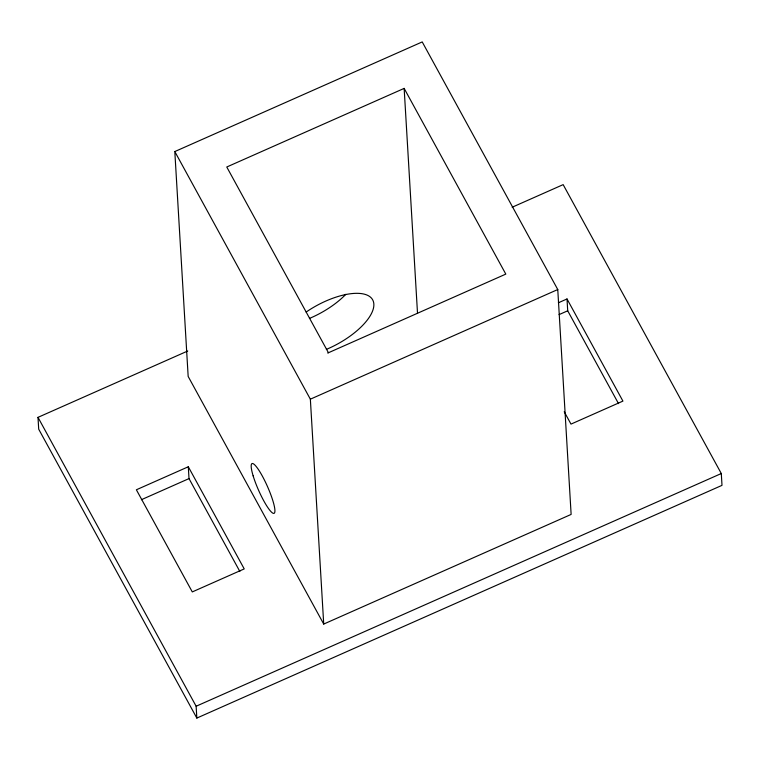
<?xml version="1.0" encoding="UTF-8"?>
<svg xmlns="http://www.w3.org/2000/svg" width="760" height="760" viewBox="0 0 760 760"><rect width="100%" height="100%" fill="white"/><g stroke="black" fill="none" stroke-linecap="round" stroke-linejoin="round"><path stroke-width="1.14" d="M174.809 151.563L422.218 41.923L557.764 289.541L571.13 514.425L323.722 624.064L188.166 376.447L174.809 151.563L310.356 399.18L323.722 624.064M327.74 353.058L505.808 274.103L404.149 88.397L226.765 167L328.424 352.716M512.164 207.233L563.16 184.632L721.297 473.527L722 485.355L196.84 718.077L38.703 429.191L38 417.354L187.739 350.997M310.356 399.18L557.764 289.541M188.309 466.763L136.373 489.782L192.289 591.917L244.226 568.908L188.309 466.763L189.012 478.601L239.846 571.453M558.353 302.793L567.008 298.955L622.924 401.099L570.988 424.108L564.214 411.73M141.407 499.7L189.012 478.601M559.056 314.621L567.711 310.792L567.008 298.955M196.84 718.077L196.137 706.239L721.297 473.527M567.711 310.792L618.535 403.645M38 417.354L196.137 706.239M404.149 88.397L417.515 313.281M345.847 294.291A51.88 21.86 -28.7 0 1 309.415 318.44M306.156 312.056A51.88 21.86 -28.7 0 1 372.695 299.896A51.88 21.86 -28.7 0 1 326.363 349.391M253.147 475.883A27.236 4.826 66.1 0 0 273.685 513.408A27.236 4.826 66.1 0 0 262.305 476.007A27.236 4.826 66.1 0 0 253.147 475.883"/></g></svg>
